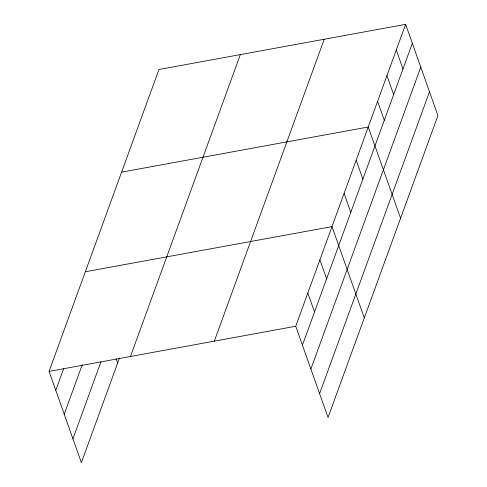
<?xml version="1.0" encoding="UTF-8"?>
<svg xmlns="http://www.w3.org/2000/svg" width="487" height="487" viewBox="0 0 487 487"><rect width="100%" height="100%" fill="white"/><g stroke="black" fill="none" stroke-linecap="round" stroke-linejoin="round"><path stroke-width="0.73" d="M119.443 358.079L81.378 462.65L49.065 371.392L158.957 69.495L405.622 24.35L437.935 115.608L328.043 417.505L295.731 326.247L405.622 24.35M55.768 390.324L63.742 368.422M64.217 414.193L82.224 364.733M72.928 438.781L100.961 361.768M130.461 356.496L240.353 54.593M214.329 341.144L324.22 39.246M302.433 345.186L412.325 43.282M310.883 369.049L420.774 67.151M319.594 393.642L429.485 91.745M121.592 172.136L368.257 126.997L400.576 218.255M85.328 271.764L331.994 226.619L364.306 317.883M49.065 371.392L295.731 326.247M396.278 50.009L402.986 68.947M386.94 75.674L393.642 94.606M377.595 101.333L384.304 120.271M356.167 160.205L362.876 179.137M344.084 193.412L350.786 212.35M319.904 259.833L326.607 278.765M307.814 293.04L314.523 311.972M116.156 358.809L117.647 363.022"/></g></svg>
